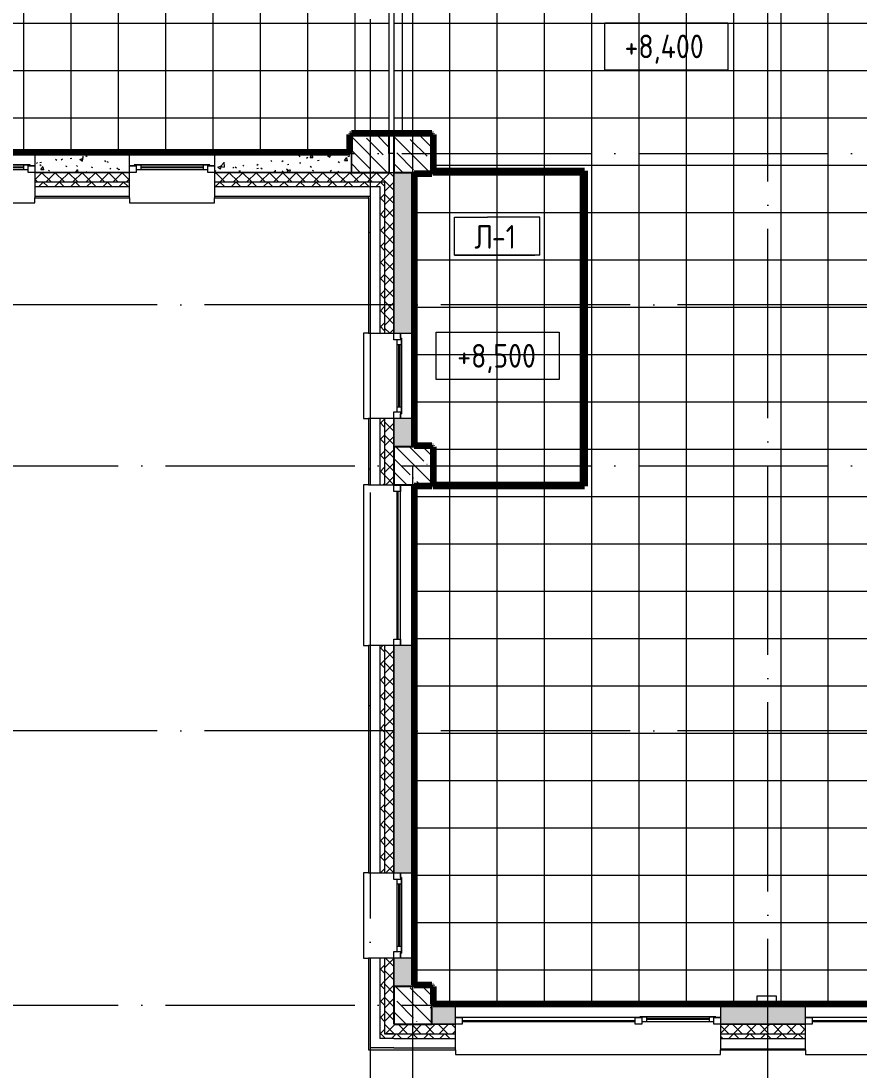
# Model space of a CAD drawing. Header units: millimetres. Extents: x 97 to 215964, y -4577 to 60645.
# Drawn here: x 168707 to 177563, y 9541 to 20625 of the extents above; entities that cross this region are included whole.
import ezdxf

# ---------------------------------------------------------------- set-up
doc = ezdxf.new("R2010")
doc.units = ezdxf.units.MM
doc.linetypes.add('ADSK_Линия сетки', pattern=[2500, 2000, -250, 0, -250])
for name, color, linetype, lineweight in [('A-____-NOTE-TEXT', 131, 'Continuous', 20), ('A-FLOR-____-IDEN', 11, 'Continuous', 20), ('A-FLOR-____-OTLN', 192, 'Continuous', 9), ('A-FLOR-____-PATT', 8, 'Continuous', 9), ('A-GLAZ-____-MCUT', 151, 'Continuous', 9), ('A-GLAZ-____-OTLN', 151, 'Continuous', 9), ('A-WALL-____-MCUT', 113, 'Continuous', 9), ('A-WALL-____-PATT', 111, 'Continuous', 9), ('A-WALL-FNSH-MCUT', 113, 'Continuous', 9), ('G-____-____-DIMS', 111, 'Continuous', 9), ('I-WALL-____-OTLN', 2, 'Continuous', 9), ('S-COLS-____-MCUT', 52, 'Continuous', 9), ('S-COLS-____-OTLN', 52, 'Continuous', 9), ('S-GRID-____-OTLN', 1, 'Continuous', 9)]:
    doc.layers.add(name, color=color, linetype=linetype, lineweight=lineweight)
doc.styles.add('GOST Common', font='GOST_Common.ttf', dxfattribs={"width": 0.9, "height": 250})
pattern_1 = [(135, (0, 0), (-84.85281, -84.85281), []), (225, (0, 0), (84.85281, -84.85281), [])]
pattern_2 = [(45, (0, 0), (-70.71068, 70.71068), []), (135, (0, 0), (-70.71068, -70.71068), [])]
pattern_3 = [(50, (0, 0), (364.3679, -31.8783), [38.1, -419.1]), (355, (0, 0), (-70.4859, 382.1133), [30.48, -335.28]), (100.451, (30.36, -2.66), (293.885, 350.2334), [32.38, -356.18]), (46.184, (0, 101.6), (542.1585, -84.0858), [57.15, -628.65]), (96.636, (45.2, 94.6), (474.805, 494.8554), [48.57, -534.27]), (351.184, (0, 101.6), (474.8102, 494.85), [45.72, -502.92]), (21, (50.8, 76.2), (303.2285, -204.53046), [38.1, -419.1]), (326, (50.8, 76.2), (123.6039, 368.376), [30.48, -335.28]), (71.451, (76.07, 59.16), (426.8341, 163.8427), [32.38, -356.18]), (37.5, (0, 0), (6.17665, 169.11015), [16.764, -314.452, 16.764, -323.596, -336.55]), (37.5, (0, 0), (6.17665, 169.11015), [-671.576, 16.764, -319.786]), (7.5, (0, 0), (133.63888, 200.3615), [16.764, -177.292, 16.764, -306.832, -128.27]), (7.5, (0, 0), (133.63888, 200.3615), [-517.652, 16.764, -111.506]), (327.5, (-113.28, 0), (271.18182, -11.45836), [16.764, -110.236, 16.764, -379.476, -525.78]), (327.5, (-113.28, 0), (271.18182, -11.45836), [-523.24, 16.764, -509.016]), (317.5, (-164.08, 0), (296.2585, 50.85285), [16.764, -148.336, 16.764, -246.38, -373.38]), (317.5, (-164.08, 0), (296.2585, 50.85285), [-428.244, 16.764, -356.616])]

# ---------------------------------------------------------------- blocks, each defined once
blk = doc.blocks.new('Окно_СКБ_1Ст1 - 120_Окно_СКБ_1Ст_1700_ОК19Л-29018910-О_АИ_ПП_8_400_Целиком')
at = {"layer": 'A-GLAZ-____-MCUT', "color": 90}
for p, q in [((-850, -195), (-850, -125)), ((-850, -125), (-780, -125)), ((-780, -195), (-850, -195)), ((-780, -125), (-780, -195)), ((780, -195), (780, -125)), ((780, -125), (850, -125)), ((850, -195), (780, -195)), ((850, -125), (850, -195))]:
    blk.add_line(p, q, dxfattribs=at)
at = {"layer": 'A-GLAZ-____-MCUT', "color": 10, "lineweight": 5}
for p, q in [((780, -155), (-780, -155)), ((780, -165), (-780, -165))]:
    blk.add_line(p, q, dxfattribs=at)
at = {"layer": 'A-GLAZ-____-OTLN', "color": 10, "lineweight": 5}
blk.add_line((-850, -195), (850, -195), dxfattribs=at)
blk = doc.blocks.new('Окно_СКБ_1Ст1 - 120_Окно_СКБ_1Ст_900_ОК6Л-29019246-О_АИ_ПП_8_400_Целиком')
at = {"layer": 'A-GLAZ-____-MCUT', "color": 90}
for p, q in [((-450, -195), (-450, -125)), ((-450, -125), (-380, -125)), ((-380, -195), (-450, -195)), ((-380, -195), (-400, -195)), ((-400, -195), (-400, -205)), ((-400, -205), (400, -205)), ((400, -205), (-400, -205)), ((-380, -125), (-380, -195)), ((380, -155), (-380, -155)), ((-380, -155), (-380, -195)), ((-330, -205), (-330, -155)), ((330, -205), (330, -155)), ((380, -195), (380, -125)), ((380, -125), (450, -125)), ((380, -195), (380, -155)), ((450, -195), (380, -195)), ((400, -195), (380, -195)), ((400, -205), (400, -195)), ((450, -125), (450, -195))]:
    blk.add_line(p, q, dxfattribs=at)
at = {"layer": 'A-GLAZ-____-MCUT', "color": 10, "lineweight": 5}
for p, q in [((-330, -175), (330, -175)), ((330, -185), (-330, -185))]:
    blk.add_line(p, q, dxfattribs=at)
at = {"layer": 'A-GLAZ-____-OTLN', "color": 10, "lineweight": 5}
for p, q in [((-450, -195), (-400, -195)), ((400, -195), (450, -195))]:
    blk.add_line(p, q, dxfattribs=at)
blk = doc.blocks.new('Окно_СКБ_1Ст1 - 120_Окно_СКБ_1Ст_900_ОК3л-29018696-О_АИ_ПП_8_400_Целиком')
at = {"layer": 'A-GLAZ-____-MCUT', "color": 90}
for p, q in [((-450, -195), (-450, -125)), ((-450, -125), (-380, -125)), ((-380, -195), (-450, -195)), ((-380, -195), (-400, -195)), ((-400, -195), (-400, -205)), ((-400, -205), (400, -205)), ((400, -205), (-400, -205)), ((-380, -125), (-380, -195)), ((380, -155), (-380, -155)), ((-380, -155), (-380, -195)), ((-330, -205), (-330, -155)), ((330, -205), (330, -155)), ((380, -195), (380, -125)), ((380, -125), (450, -125)), ((380, -195), (380, -155)), ((450, -195), (380, -195)), ((400, -195), (380, -195)), ((400, -205), (400, -195)), ((450, -125), (450, -195))]:
    blk.add_line(p, q, dxfattribs=at)
at = {"layer": 'A-GLAZ-____-MCUT', "color": 10, "lineweight": 5}
for p, q in [((-330, -175), (330, -175)), ((330, -185), (-330, -185))]:
    blk.add_line(p, q, dxfattribs=at)
at = {"layer": 'A-GLAZ-____-OTLN', "color": 10, "lineweight": 5}
for p, q in [((-450, -195), (-400, -195)), ((400, -195), (450, -195))]:
    blk.add_line(p, q, dxfattribs=at)
blk = doc.blocks.new('Окно_СКБ_1Ст1 - 120_Окно_СКБ_1Ст_900_ОК6Л-29019250-О_АИ_ПП_8_400_Целиком')
at = {"layer": 'A-GLAZ-____-MCUT', "color": 90}
for p, q in [((-450, -195), (-450, -125)), ((-450, -125), (-380, -125)), ((-380, -195), (-450, -195)), ((-380, -195), (-400, -195)), ((-400, -195), (-400, -205)), ((-400, -205), (400, -205)), ((400, -205), (-400, -205)), ((-380, -125), (-380, -195)), ((380, -155), (-380, -155)), ((-380, -155), (-380, -195)), ((-330, -205), (-330, -155)), ((330, -205), (330, -155)), ((380, -195), (380, -125)), ((380, -125), (450, -125)), ((380, -195), (380, -155)), ((450, -195), (380, -195)), ((400, -195), (380, -195)), ((400, -205), (400, -195)), ((450, -125), (450, -195))]:
    blk.add_line(p, q, dxfattribs=at)
at = {"layer": 'A-GLAZ-____-MCUT', "color": 10, "lineweight": 5}
for p, q in [((-330, -175), (330, -175)), ((330, -185), (-330, -185))]:
    blk.add_line(p, q, dxfattribs=at)
at = {"layer": 'A-GLAZ-____-OTLN', "color": 10, "lineweight": 5}
for p, q in [((-450, -195), (-400, -195)), ((400, -195), (450, -195))]:
    blk.add_line(p, q, dxfattribs=at)
blk = doc.blocks.new('WNW_Отлив1 - Отлив_металлический 2-28596055-О_АИ_ПП_8_400_Целиком')
at = {"layer": 'A-GLAZ-____-OTLN', "color": 10, "lineweight": 5}
for p, q in [((450, 320), (-450, 320)), ((-450, 320), (-450, 270)), ((450, 270), (450, 320))]:
    blk.add_line(p, q, dxfattribs=at)
blk = doc.blocks.new('WNW_Отлив1 - Отлив_металлический 2-28595994-О_АИ_ПП_8_400_Целиком')
at = {"layer": 'A-GLAZ-____-OTLN', "color": 10, "lineweight": 5}
for p, q in [((850, 320), (-850, 320)), ((-850, 320), (-850, 270)), ((850, 270), (850, 320))]:
    blk.add_line(p, q, dxfattribs=at)
blk = doc.blocks.new('Окно_СКБ_2Ст1 - Окно_СКБ_2Ст_2800_ОК12Л-29018788-О_АИ_ПП_8_400_Целиком')
at = {"layer": 'A-GLAZ-____-MCUT', "color": 90}
for p, q in [((-1400, -195), (-1400, -125)), ((-1400, -125), (-1330, -125)), ((-1330, -195), (-1400, -195)), ((-1330, -195), (-1350, -195)), ((-1350, -195), (-1350, -205)), ((-1350, -205), (-550, -205)), ((-550, -205), (-1350, -205)), ((-1330, -125), (-1330, -195)), ((-570, -155), (-1330, -155)), ((-1330, -155), (-1330, -195)), ((-1280, -205), (-1280, -155)), ((-620, -205), (-620, -155)), ((-570, -195), (-570, -125)), ((-570, -125), (-500, -125)), ((-570, -195), (-570, -155)), ((-500, -195), (-570, -195)), ((-550, -195), (-570, -195)), ((-550, -205), (-550, -195)), ((-500, -125), (-500, -195)), ((1330, -195), (1330, -125)), ((1330, -125), (1400, -125)), ((1400, -195), (1330, -195)), ((1400, -125), (1400, -195))]:
    blk.add_line(p, q, dxfattribs=at)
at = {"layer": 'A-GLAZ-____-MCUT', "color": 10, "lineweight": 5}
for p, q in [((-1280, -175), (-620, -175)), ((-620, -185), (-1280, -185)), ((1330, -155), (-500, -155)), ((1330, -165), (-500, -165))]:
    blk.add_line(p, q, dxfattribs=at)
at = {"layer": 'A-GLAZ-____-OTLN', "color": 10, "lineweight": 5}
for p, q in [((-1400, -195), (-1350, -195)), ((-550, -195), (1400, -195))]:
    blk.add_line(p, q, dxfattribs=at)
blk = doc.blocks.new('WNW_Отлив1 - Отлив_металлический 2-28596384-О_АИ_ПП_8_400_Целиком')
at = {"layer": 'A-GLAZ-____-OTLN', "color": 10, "lineweight": 5}
for p, q in [((1400, 320), (-1400, 320)), ((-1400, 320), (-1400, 270)), ((1400, 270), (1400, 320))]:
    blk.add_line(p, q, dxfattribs=at)
blk = doc.blocks.new('BSC_Колонна _Прямоугольная - 400x400-V62-О_АИ_ПП_8_400_Целиком')
at = {"layer": 'S-COLS-____-OTLN', "lineweight": 5}
h = blk.add_hatch(dxfattribs=at)
h.set_pattern_fill('FP_72', color=256, style=0, pattern_type=2)
h.set_pattern_definition([(135, (-114049.98, -19225), (-142.56192, -142.56192), []), (135, (-113907.42, -19225), (-142.56192, -142.56192), [252.016, -50.403, 3.353, -47.05])])
h.paths.add_polyline_path([(-200, -200), (200, -200), (200, 200), (-200, 200), (-200, -48)])
at = {"layer": 'S-COLS-____-MCUT', "color": 130, "lineweight": 25}
for p, q in [((200, 200), (-200, 200)), ((-200, 200), (-200, -200)), ((200, -200), (200, 200)), ((-200, -200), (200, -200))]:
    blk.add_line(p, q, dxfattribs=at)
blk = doc.blocks.new('BSC_Колонна _Прямоугольная - 400x400-V69-О_АИ_ПП_8_400_Целиком')
at = {"layer": 'S-COLS-____-OTLN', "lineweight": 5}
h = blk.add_hatch(dxfattribs=at)
h.set_pattern_fill('FP_79', color=256, style=0, pattern_type=2)
h.set_pattern_definition([(135, (-114049.98, -15925), (-142.56192, -142.56192), []), (135, (-113907.42, -15925), (-142.56192, -142.56192), [252.016, -50.403, 3.353, -47.05])])
h.paths.add_polyline_path([(-200, -200), (200, -200), (200, 200), (-200, 200), (-200, -168)])
at = {"layer": 'S-COLS-____-MCUT', "color": 130, "lineweight": 25}
for p, q in [((200, 200), (-200, 200)), ((-200, 200), (-200, -200)), ((200, -200), (200, 200)), ((-200, -200), (200, -200))]:
    blk.add_line(p, q, dxfattribs=at)
blk = doc.blocks.new('BSC_Колонна _Прямоугольная - 400x400-V70-О_АИ_ПП_8_400_Целиком')
at = {"layer": 'S-COLS-____-OTLN', "lineweight": 5}
h = blk.add_hatch(dxfattribs=at)
h.set_pattern_fill('FP_80', color=256, style=0, pattern_type=2)
h.set_pattern_definition([(135, (-114049.98, -10225), (-142.56192, -142.56192), []), (135, (-113907.42, -10225), (-142.56192, -142.56192), [252.016, -50.403, 3.353, -47.05])])
h.paths.add_polyline_path([(200, -200), (200, 200), (-200, 200), (-200, -200), (-116, -200)])
at = {"layer": 'S-COLS-____-MCUT', "color": 130, "lineweight": 25}
for p, q in [((200, 200), (-200, 200)), ((-200, 200), (-200, -200)), ((200, -200), (200, 200)), ((-200, -200), (200, -200))]:
    blk.add_line(p, q, dxfattribs=at)
blk = doc.blocks.new('Окно_СКБ_2Ст1 - Окно_СКБ_2Ст_2800_ОК11Л-29018708-О_АИ_ПП_8_400_Целиком')
at = {"layer": 'A-GLAZ-____-MCUT', "color": 90}
for p, q in [((-1400, -195), (-1400, -125)), ((-1400, -125), (-1330, -125)), ((-1330, -195), (-1400, -195)), ((-1330, -195), (-1350, -195)), ((-1350, -195), (-1350, -205)), ((-1350, -205), (-550, -205)), ((-550, -205), (-1350, -205)), ((-1330, -125), (-1330, -195)), ((-570, -155), (-1330, -155)), ((-1330, -155), (-1330, -195)), ((-1280, -205), (-1280, -155)), ((-620, -205), (-620, -155)), ((-570, -195), (-570, -125)), ((-570, -125), (-500, -125)), ((-570, -195), (-570, -155)), ((-500, -195), (-570, -195)), ((-550, -195), (-570, -195)), ((-550, -205), (-550, -195)), ((-500, -125), (-500, -195)), ((1330, -195), (1330, -125)), ((1330, -125), (1400, -125)), ((1400, -195), (1330, -195)), ((1400, -125), (1400, -195))]:
    blk.add_line(p, q, dxfattribs=at)
at = {"layer": 'A-GLAZ-____-MCUT', "color": 10, "lineweight": 5}
for p, q in [((-1280, -175), (-620, -175)), ((-620, -185), (-1280, -185)), ((1330, -155), (-500, -155)), ((1330, -165), (-500, -165))]:
    blk.add_line(p, q, dxfattribs=at)
at = {"layer": 'A-GLAZ-____-OTLN', "color": 10, "lineweight": 5}
for p, q in [((-1400, -195), (-1350, -195)), ((-550, -195), (1400, -195))]:
    blk.add_line(p, q, dxfattribs=at)
blk = doc.blocks.new('0083_СОШ675_АР_R22_rvt-1-О_АИ_ПП_8_400_Целиком')
at = {"layer": 'A-WALL-____-PATT', "lineweight": 5}
h = blk.add_hatch(dxfattribs=at)
h.set_pattern_fill('FP_69', color=10, style=0, pattern_type=2)
h.set_pattern_definition(pattern_3)
h.paths.add_polyline_path([(113400, 19025), (113400, 19225), (111955, 19225), (111955, 19025), (113305, 19025)])
h.paths.add_polyline_path([(113800, 19025), (113850, 19025), (113850, 19225), (113800, 19225), (113800, 19177)])
h.paths.add_polyline_path([(110161, 19025), (111055, 19025), (111055, 19225), (110055, 19225), (110055, 19025)])
h = blk.add_hatch(dxfattribs=at)
h.set_pattern_fill('FP_16', color=10, style=0, pattern_type=2)
h.set_pattern_definition(pattern_2)
h.paths.add_polyline_path([(113305, 18925), (113750, 18925), (113750, 19021), (113580, 19021), (113580, 19025), (111955, 19025), (111955, 18925), (112676, 18925)])
h.paths.add_polyline_path([(110161, 18925), (111055, 18925), (111055, 19025), (110055, 19025), (110055, 18925)])
h.paths.add_polyline_path([(108903, 18925), (109155, 18925), (109155, 19025), (108255, 19025), (108255, 18925)])
h.paths.add_polyline_path([(105455, 18925), (105455, 19025), (104600, 19025), (104600, 18925), (105130, 18925)])
h = blk.add_hatch(dxfattribs=at)
h.set_pattern_fill('FP_16', color=10, style=0, pattern_type=2)
h.set_pattern_definition(pattern_2)
h.paths.add_polyline_path([(113850, 9925), (113850, 10725), (113750, 10725), (113750, 9925), (113850, 9925)])
h.paths.add_polyline_path([(113850, 11625), (113850, 14025), (113750, 14025), (113750, 11625)])
h.paths.add_polyline_path([(113850, 15725), (113850, 16425), (113750, 16425), (113750, 15725)])
h.paths.add_polyline_path([(113850, 17325), (113850, 19021), (113750, 19021), (113750, 17325)])
h = blk.add_hatch(dxfattribs=at)
h.set_pattern_fill('FP_69', color=10, style=0, pattern_type=2)
h.set_pattern_definition(pattern_3)
h.paths.add_polyline_path([(114050, 10425), (114050, 10725), (113850, 10725), (113850, 10425), (113934, 10425)])
h.paths.add_polyline_path([(113850, 11625), (114050, 11625), (114050, 14025), (113850, 14025), (113850, 11849)])
h.paths.add_polyline_path([(114050, 16125), (114050, 16425), (113850, 16425), (113850, 16125), (113934, 16125)])
h.paths.add_polyline_path([(113934, 17325), (114050, 17325), (114050, 19025), (113850, 19025), (113850, 17325)])
h = blk.add_hatch(dxfattribs=at)
h.set_pattern_fill('FP_9', color=10, style=0, pattern_type=2)
h.set_pattern_definition(pattern_1)
h.paths.add_polyline_path([(113619, 18875), (113700, 18875), (113700, 18925), (111955, 18925), (111955, 18875), (113600, 18875)])
h.paths.add_polyline_path([(111055, 18875), (111055, 18925), (110055, 18925), (110055, 18875), (110161, 18875)])
h.paths.add_polyline_path([(108255, 18875), (109155, 18875), (109155, 18925), (108255, 18925)])
h.paths.add_polyline_path([(105130, 18875), (105455, 18875), (105455, 18925), (104550, 18925), (104550, 18875)])
h = blk.add_hatch(dxfattribs=at)
h.set_pattern_fill('FP_9', color=10, style=0, pattern_type=2)
h.set_pattern_definition(pattern_1)
h.paths.add_polyline_path([(113750, 9875), (113750, 10725), (113700, 10725), (113700, 9875)])
h.paths.add_polyline_path([(113700, 11625), (113750, 11625), (113750, 14025), (113700, 14025), (113700, 11849)])
h.paths.add_polyline_path([(113700, 15725), (113750, 15725), (113750, 16425), (113700, 16425), (113700, 15757)])
h.paths.add_polyline_path([(113750, 17325), (113750, 18925), (113700, 18925), (113700, 17325)])
h = blk.add_hatch(dxfattribs=at)
h.set_pattern_fill('FP_69', color=10, style=0, pattern_type=2)
h.set_pattern_definition(pattern_3)
h.paths.add_polyline_path([(135945, 10025), (136500, 10025), (136500, 10225), (135800, 10225), (135800, 10025)])
h.paths.add_polyline_path([(132300, 10025), (132300, 10225), (132100, 10225), (132100, 10025), (132171, 10025)])
h.paths.add_polyline_path([(133000, 10025), (133000, 10225), (132700, 10225), (132700, 10025), (132800, 10025)])
h.paths.add_polyline_path([(129300, 10025), (129300, 10225), (128400, 10225), (128400, 10025)])
h.paths.add_polyline_path([(125450, 10025), (125600, 10025), (125600, 10225), (125450, 10225)])
h.paths.add_polyline_path([(125050, 10025), (125050, 10225), (124700, 10225), (124700, 10025)])
h.paths.add_polyline_path([(121900, 10025), (121900, 10225), (121400, 10225), (121400, 10025), (121480, 10025)])
h.paths.add_polyline_path([(117707, 10025), (118200, 10025), (118200, 10225), (117300, 10225), (117300, 10025)])
h.paths.add_polyline_path([(114500, 10025), (114500, 10225), (114250, 10225), (114250, 10025)])
h = blk.add_hatch(dxfattribs=at)
h.set_pattern_fill('FP_16', color=10, style=0, pattern_type=2)
h.set_pattern_definition(pattern_2)
h.paths.add_polyline_path([(136500, 9925), (136500, 10025), (135800, 10025), (135800, 9925), (135945, 9925)])
h.paths.add_polyline_path([(113934, 9925), (114500, 9925), (114500, 10025), (113850, 10025), (113850, 9925)])
h = blk.add_hatch(dxfattribs=at)
h.set_pattern_fill('FP_16', color=10, style=0, pattern_type=2)
h.set_pattern_definition(pattern_2)
h.paths.add_polyline_path([(118200, 9925), (118200, 10025), (117300, 10025), (117300, 9925), (117707, 9925)])
h = blk.add_hatch(dxfattribs=at)
h.set_pattern_fill('FP_9', color=10, style=0, pattern_type=2)
h.set_pattern_definition(pattern_1)
h.paths.add_polyline_path([(135800, 9875), (136500, 9875), (136500, 9925), (135800, 9925), (135800, 9895)])
h.paths.add_polyline_path([(114500, 9875), (114500, 9925), (113750, 9925), (113750, 9875), (113850, 9875)])
h = blk.add_hatch(dxfattribs=at)
h.set_pattern_fill('FP_9', color=10, style=0, pattern_type=2)
h.set_pattern_definition(pattern_1)
h.paths.add_polyline_path([(117300, 9875), (118200, 9875), (118200, 9925), (117300, 9925), (117300, 9895)])
at = {"layer": 'S-COLS-____-OTLN', "lineweight": 5}
h = blk.add_hatch(dxfattribs=at)
h.set_pattern_fill('FP_8', color=256, style=0, pattern_type=2)
h.set_pattern_definition([(135, (0, 0), (-142.5612, -142.5612), []), (135, (142.56, 0), (-142.5612, -142.5612), [252.016, -50.403, 3.353, -47.05])])
h.paths.add_polyline_path([(113400, 19025), (113800, 19025), (113800, 19425), (113400, 19425), (113400, 19177)])
at = {"layer": 'A-WALL-____-MCUT', "color": 50, "lineweight": 13}
for p, q in [((111055, 19225), (110055, 19225)), ((110055, 19225), (110055, 19025)), ((111055, 19025), (111055, 19225)), ((113400, 19225), (111955, 19225)), ((111955, 19225), (111955, 19025)), ((113850, 19225), (113800, 19225)), ((111055, 19025), (110055, 19025)), ((110055, 19025), (111055, 19025)), ((113400, 19025), (111955, 19025)), ((111955, 19025), (113400, 19025)), ((113750, 19021), (113700, 19021)), ((113800, 19025), (113850, 19025)), ((113850, 19025), (113850, 19021)), ((113850, 17325), (113850, 19021)), ((113850, 19021), (113850, 17325)), ((114050, 17325), (114050, 19025)), ((110055, 18925), (110055, 18875)), ((110055, 18925), (111055, 18925)), ((110055, 18875), (111055, 18875)), ((111055, 18875), (111055, 18925)), ((111955, 18925), (111955, 18875)), ((111955, 18925), (113580, 18925)), ((111955, 18875), (113580, 18875)), ((113580, 18925), (113700, 18925)), ((113580, 18875), (113600, 18875)), ((113600, 18875), (113700, 18875)), ((113700, 18925), (113750, 18925)), ((113700, 18875), (113700, 17325)), ((113750, 18925), (113750, 17325)), ((113700, 17325), (113750, 17325)), ((113850, 17325), (114050, 17325)), ((113750, 16425), (113700, 16425)), ((113700, 16425), (113700, 15725)), ((113750, 16425), (113750, 15725)), ((113850, 16125), (113850, 16425)), ((114050, 16425), (113850, 16425)), ((113850, 16425), (113850, 16125)), ((114050, 16125), (114050, 16425)), ((113700, 15725), (113750, 15725)), ((113750, 14025), (113700, 14025)), ((113700, 14025), (113700, 11625)), ((113750, 14025), (113750, 11625)), ((113850, 11625), (113850, 14025)), ((114050, 14025), (113850, 14025)), ((113850, 14025), (113850, 11625)), ((114050, 11625), (114050, 14025)), ((113700, 11625), (113750, 11625)), ((113850, 11625), (114050, 11625)), ((113750, 10725), (113700, 10725)), ((113700, 10725), (113700, 9875)), ((113750, 10725), (113750, 9925)), ((113850, 10425), (113850, 10725)), ((114050, 10725), (113850, 10725)), ((113850, 10725), (113850, 10425)), ((114050, 10425), (114050, 10725)), ((114500, 10225), (114250, 10225)), ((114500, 10025), (114500, 10225)), ((118200, 10225), (117300, 10225)), ((117300, 10225), (117300, 10025)), ((118200, 10025), (118200, 10225)), ((114500, 10025), (114250, 10025)), ((114250, 10025), (114500, 10025)), ((117300, 10025), (118200, 10025)), ((113750, 9875), (113700, 9875)), ((113750, 9925), (113850, 9925)), ((113850, 9925), (113750, 9925)), ((113850, 9875), (113750, 9875)), ((113850, 9925), (114500, 9925)), ((113850, 9875), (114500, 9875)), ((114500, 9875), (114500, 9925))]:
    blk.add_line(p, q, dxfattribs=at)
at = {"layer": 'A-WALL-____-MCUT', "color": 10, "lineweight": 5}
for p, q in [((113400, 19025), (113400, 19225)), ((113800, 19225), (113800, 19025)), ((110055, 18775), (111055, 18775)), ((111955, 18775), (113580, 18775)), ((113580, 18755), (113580, 18775)), ((113580, 18775), (113600, 18775)), ((113600, 18775), (113600, 17325)), ((113600, 16425), (113600, 15725)), ((113600, 14025), (113600, 11625)), ((113600, 10725), (113600, 9775)), ((117300, 9925), (118200, 9925)), ((117300, 9875), (118200, 9875)), ((113700, 9775), (113600, 9775)), ((113850, 9775), (113700, 9775)), ((113850, 9775), (114500, 9775)), ((117300, 9765), (118200, 9765))]:
    blk.add_line(p, q, dxfattribs=at)
at = {"layer": 'A-WALL-____-MCUT', "color": 90}
for p, q in [((110055, 19025), (110055, 18925)), ((111055, 18925), (111055, 19025)), ((111955, 19025), (111955, 18925)), ((113580, 19025), (113400, 19025)), ((113580, 19021), (113580, 19025)), ((113700, 19021), (113600, 19021)), ((113850, 19021), (113750, 19021)), ((110055, 18875), (110055, 18775)), ((111055, 18775), (111055, 18875)), ((111955, 18875), (111955, 18775)), ((113600, 17325), (113700, 17325)), ((113750, 17325), (113850, 17325)), ((113700, 16425), (113600, 16425)), ((113850, 16425), (113750, 16425)), ((113600, 15725), (113700, 15725)), ((113750, 15725), (113850, 15725)), ((113700, 14025), (113600, 14025)), ((113850, 14025), (113750, 14025)), ((113600, 11625), (113700, 11625)), ((113750, 11625), (113850, 11625)), ((113700, 10725), (113600, 10725)), ((113850, 10725), (113750, 10725)), ((114500, 9925), (114500, 10025)), ((118200, 10025), (117300, 10025)), ((117300, 10025), (117300, 9925)), ((118200, 9925), (118200, 10025)), ((114500, 9775), (114500, 9875)), ((117300, 9925), (117300, 9875)), ((117300, 9875), (117300, 9765)), ((118200, 9875), (118200, 9925)), ((118200, 9765), (118200, 9875))]:
    blk.add_line(p, q, dxfattribs=at)
at = {"layer": 'A-WALL-FNSH-MCUT', "color": 90}
for p, q in [((113600, 19021), (113580, 19021)), ((110055, 18775), (110055, 18755)), ((110055, 18755), (111055, 18755)), ((111055, 18755), (111055, 18775)), ((111955, 18775), (111955, 18755)), ((111955, 18755), (113580, 18755)), ((113580, 18755), (113580, 17325)), ((113580, 17325), (113600, 17325)), ((113600, 16425), (113580, 16425)), ((113580, 16425), (113580, 15725)), ((113580, 15725), (113600, 15725)), ((113600, 14025), (113580, 14025)), ((113580, 14025), (113580, 11625)), ((113580, 11625), (113600, 11625)), ((113600, 10725), (113580, 10725)), ((113580, 10725), (113580, 9755)), ((113580, 9755), (113600, 9755)), ((113600, 9755), (113700, 9755)), ((113700, 9755), (113750, 9755)), ((113750, 9755), (113850, 9755)), ((113850, 9755), (114500, 9755)), ((114500, 9755), (114500, 9775)), ((117300, 9765), (117300, 9755)), ((117300, 9755), (118200, 9755)), ((118200, 9755), (118200, 9765))]:
    blk.add_line(p, q, dxfattribs=at)
at = {"layer": 'I-WALL-____-OTLN', "color": 90}
for p, q in [((109155, 19225), (110055, 19225)), ((111055, 19225), (111955, 19225)), ((114050, 17325), (114050, 16425)), ((114050, 15725), (114050, 14025)), ((114050, 11625), (114050, 10725)), ((114500, 10225), (117300, 10225)), ((118200, 10225), (121000, 10225))]:
    blk.add_line(p, q, dxfattribs=at)
at = {"layer": 'S-COLS-____-MCUT', "color": 130, "lineweight": 25}
for p, q in [((113800, 19425), (113400, 19425)), ((113400, 19425), (113400, 19225)), ((113800, 19225), (113800, 19425)), ((113400, 19025), (113800, 19025))]:
    blk.add_line(p, q, dxfattribs=at)
at = {"layer": 'S-COLS-____-OTLN', "color": 90}
for p, q in [((113400, 19225), (113400, 19025)), ((113800, 19025), (113800, 19225))]:
    blk.add_line(p, q, dxfattribs=at)
at = {"layer": 'A-GLAZ-____-OTLN', "color": 90, "lineweight": 9}
for name, p, rotation in [('Окно_СКБ_1Ст1 - 120_Окно_СКБ_1Ст_900_ОК3л-29018696-О_АИ_ПП_8_400_Целиком', (109605, 18900), 180), ('Окно_СКБ_1Ст1 - 120_Окно_СКБ_1Ст_900_ОК6Л-29019246-О_АИ_ПП_8_400_Целиком', (111505, 18900), 180), ('WNW_Отлив1 - Отлив_металлический 2-28596055-О_АИ_ПП_8_400_Целиком', (109605, 19025), 180), ('WNW_Отлив1 - Отлив_металлический 2-28596055-О_АИ_ПП_8_400_Целиком', (111505, 19025), 180), ('WNW_Отлив1 - Отлив_металлический 2-28596055-О_АИ_ПП_8_400_Целиком', (113850, 16875), 89.9999999999999), ('Окно_СКБ_1Ст1 - 120_Окно_СКБ_1Ст_900_ОК6Л-29019250-О_АИ_ПП_8_400_Целиком', (113725, 16875), 89.9999999999999), ('WNW_Отлив1 - Отлив_металлический 2-28595994-О_АИ_ПП_8_400_Целиком', (113850, 14875), 89.9999999999999), ('Окно_СКБ_1Ст1 - 120_Окно_СКБ_1Ст_1700_ОК19Л-29018910-О_АИ_ПП_8_400_Целиком', (113725, 14875), 89.9999999999999), ('WNW_Отлив1 - Отлив_металлический 2-28596055-О_АИ_ПП_8_400_Целиком', (113850, 11175), 89.9999999999999), ('Окно_СКБ_1Ст1 - 120_Окно_СКБ_1Ст_900_ОК6Л-29019250-О_АИ_ПП_8_400_Целиком', (113725, 11175), 89.9999999999999), ('Окно_СКБ_2Ст1 - Окно_СКБ_2Ст_2800_ОК11Л-29018708-О_АИ_ПП_8_400_Целиком', (115900, 9900), 180), ('Окно_СКБ_2Ст1 - Окно_СКБ_2Ст_2800_ОК12Л-29018788-О_АИ_ПП_8_400_Целиком', (119600, 9900), 180), ('WNW_Отлив1 - Отлив_металлический 2-28596384-О_АИ_ПП_8_400_Целиком', (115900, 10025), 180), ('WNW_Отлив1 - Отлив_металлический 2-28596384-О_АИ_ПП_8_400_Целиком', (119600, 10025), 180)]:
    blk.add_blockref(name, p, dxfattribs=dict(at, rotation=rotation))
at = {"layer": 'S-COLS-____-OTLN', "color": 90, "lineweight": 9}
for name, p in [('BSC_Колонна _Прямоугольная - 400x400-V62-О_АИ_ПП_8_400_Целиком', (114050, 19225)), ('BSC_Колонна _Прямоугольная - 400x400-V69-О_АИ_ПП_8_400_Целиком', (114050, 15925)), ('BSC_Колонна _Прямоугольная - 400x400-V70-О_АИ_ПП_8_400_Целиком', (114050, 10225))]:
    blk.add_blockref(name, p, dxfattribs=at)
blk = doc.blocks.new('ADSK_Марка_Перекрытие - Типоразмер_ADSK_Марка-158127-О_АИ_ПП_8_400_Целиком')
at = {"layer": 'A-FLOR-____-IDEN'}
for p, q in [((-4.5, 4), (-1, 4)), ((-4.5, 0), (-4.5, 4)), ((4.5, 4), (-1, 4)), ((4.5, 0), (4.5, 4)), ((4.5, 0), (-4.5, 0)), ((-4.5, 0), (4, 0))]:
    blk.add_line(p, q, dxfattribs=at)
blk = doc.blocks.new('Высотные отметки - Рамка-12095-О_АИ_ПП_8_400_Целиком')
at = {"layer": 'A-____-NOTE-TEXT'}
for p, q in [((-6.5, 0), (-6.5, 5)), ((-6.5, 5), (6.5, 5)), ((6.5, 5), (6.5, 0)), ((6.5, 0), (-6.5, 0))]:
    blk.add_line(p, q, dxfattribs=at)

msp = doc.modelspace()

# ---------------------------------------------------------------- hatches: boundary and pattern name
at = {"layer": 'A-FLOR-____-PATT'}
h = msp.add_hatch(dxfattribs=at)
h.set_pattern_fill('FP_187', color=256, style=0, pattern_type=2)
h.set_pattern_definition([(270, (170737.87, 23100), (500, 3e-14), []), (0, (170737.87, 23100), (0, 500), [])])
h.paths.add_polyline_path([(173062.865903, 10240), (176487.843981, 10240), (176487.843981, 10325), (176687.843981, 10325), (176687.843981, 10240), (177977.865903, 10240), (177977.865903, 28110.000398), (177742.887824, 28110.000398), (177742.887824, 28104.774763), (177002.887824, 28104.774763), (177002.887824, 28110.000398), (175813.550255, 28110.000398), (175813.550255, 27604.999414), (175808.550255, 27604.999414), (175808.550255, 27594.999414), (175798.550255, 27594.999414), (175798.550255, 27589.999414), (173062.88841, 27589.271263), (173062.88841, 26634.999414), (173057.88841, 26634.999414), (173057.88841, 26624.999414), (173047.88841, 26624.999414), (173046.993146, 26578), (172976.88841, 26578), (172976.38841, 26573), (172955.88841, 26573), (172955.88841, 26619.999414), (172927.88841, 26619.999414), (172927.88841, 26624.999414), (172917.88841, 26624.999414), (172917.88841, 26634.999414), (172912.88841, 26634.999414), (172912.88841, 27589.999414), (172647.843981, 27589.999414), (172647.865903, 22840), (173047.865903, 22840), (173047.865903, 22835), (173057.865903, 22835), (173057.865903, 22825), (173062.865903, 22825), (173062.865903, 22424.999414), (173057.865903, 22424.084638), (173057.865903, 22414.999414), (173047.865903, 22414.999414), (173047.843981, 22409.999414), (172647.843981, 22409.999414), (172647.865903, 19439.999414), (173047.865903, 19439.999414), (173047.865903, 19434.999414), (173057.865903, 19434.999414), (173057.865903, 19424.999414), (173062.865903, 19424.999414), (173062.865903, 19039.999414), (174662.866489, 19039.999414), (174662.866489, 15710), (173062.865903, 15710), (173062.865903, 15724.999414), (173057.865903, 15724.999414), (173057.865903, 15714.999414), (173047.865903, 15714.999414), (173047.865903, 15709.999414), (172862.865903, 15709.999414), (172862.865903, 10439.999414), (173047.865903, 10439.999414), (173047.865903, 10434.999414), (173057.865903, 10434.999414), (173057.865903, 10424.999414), (173062.865903, 10424.562733), (173062.865903, 10383.707685)])
h.paths.add_polyline_path([(170752.887824, 19240), (172182.887824, 19240), (172182.887824, 19424.999414), (172187.887824, 19425), (172187.887824, 19434.999414), (172197.887824, 19434.999414), (172197.887824, 19439.999414), (172597.865903, 19439.999414), (172597.865903, 22110), (171797.887824, 22110), (171797.887824, 22115), (171787.887824, 22115), (171787.887824, 22125), (171782.887824, 22125), (171782.887824, 22825), (171787.887824, 22825), (171787.887824, 22835), (171797.887824, 22835), (171797.887824, 22840), (172597.865903, 22840), (172597.865903, 27589.999414), (171777.888117, 27589.999414), (171777.888117, 27594.999414), (171767.888117, 27594.999414), (171767.888117, 27604.999414), (171762.888117, 27605.197652), (171762.888117, 28245), (171767.888117, 28245.354551), (171767.888117, 28255), (171777.888117, 28255), (171777.888117, 28260), (172182.887824, 28260), (172182.887824, 29145.04675), (172397.865903, 29145.04675), (172397.865903, 30245.04675), (172182.887824, 30245.04675), (172182.887824, 31979.999414), (171797.887824, 31979.999414), (171797.887824, 31984.999414), (171787.887824, 31984.999414), (171787.887824, 31994.999414), (171782.887824, 31995.625082), (171782.887824, 32425), (171787.887824, 32425), (171787.887824, 32435), (171797.887824, 32435), (171798.313666, 32440), (172182.887824, 32440), (172182.887824, 35760), (171897.88841, 35760), (171897.866489, 35974.999936), (169797.88841, 35975), (169797.88841, 35760), (163912.887824, 35760), (163912.887824, 35575), (163907.887824, 35575), (163907.887824, 35565), (163897.887824, 35565), (163897.887824, 35560), (163712.88841, 35560), (163712.88841, 34914.967838), (163497.866489, 34914.967838), (163497.88841, 33274.967838), (163712.88841, 33274.967838), (163712.88841, 32740), (163897.887824, 32740), (163897.887824, 32735), (163907.887824, 32735), (163907.887824, 32725), (163912.887824, 32725), (163912.887824, 32325), (163907.887824, 32324.581362), (163907.887824, 32315), (163897.887824, 32315), (163897.076431, 32310), (163712.887824, 32310), (163712.887824, 28540), (163897.887824, 28540), (163897.887824, 28535), (163907.887824, 28535), (163907.887824, 28525), (163912.887824, 28524.466226), (163912.887824, 28125), (163907.887824, 28125), (163907.887824, 28115), (163897.887824, 28115), (163897.887824, 28110), (163712.88841, 28110), (163712.88841, 27310.030419), (164317.88841, 27310.030419), (164317.88841, 27305.030419), (164327.88841, 27305.030419), (164327.88841, 27295.030419), (164332.88841, 27295.030419), (164332.88841, 26105.059667), (164327.88841, 26105.059667), (164327.88841, 26095.059667), (164317.88841, 26095.059667), (164317.88841, 26090.059667), (163712.887824, 26090.059667), (163712.887824, 23125), (163798.41992, 23125), (163798.41992, 22840), (163897.887824, 22840), (163897.887824, 22835), (163907.887824, 22835), (163907.887824, 22825), (163912.887824, 22825), (163912.887824, 22425), (163907.887824, 22425), (163907.887824, 22415), (163897.887824, 22415), (163897.320448, 22410), (163712.88841, 22410), (163712.88841, 19675), (163797.865903, 19675), (163797.865903, 19440), (163897.887824, 19440), (163897.88841, 19435), (163907.88841, 19435), (163907.88841, 19425), (163912.88841, 19425), (163912.88841, 19325.000586), (164147.866489, 19325.000586), (164147.866489, 19240), (167488.354755, 19240), (167488.354755, 19325.000586), (167688.354755, 19325.000586), (167688.354755, 19240), (169852.887824, 19240)])
h.paths.add_polyline_path([(173043.38841, 24133), (172955.88841, 24133), (172955.88841, 24195), (172976.88841, 24195), (172976.88841, 24190), (173047.88841, 24190), (173047.88841, 24133)])
h.paths.add_polyline_path([(172976.38841, 24202), (172960.38841, 24202), (172960.38841, 24213), (173043.38841, 24213), (173043.38841, 24202), (172976.88841, 24202)])
h.paths.add_polyline_path([(173043.38841, 24220), (172960.38841, 24220), (172960.38841, 24720), (173043.38841, 24720)])
h.paths.add_polyline_path([(172960.38841, 25329), (172955.88841, 25329), (172955.88841, 25419), (173047.88841, 25419), (173047.88841, 25359), (173044.959478, 25351.928932), (173037.88841, 25349), (173021.349949, 25349), (173021.349949, 25369), (173008.88841, 25369), (173008.88841, 25349), (172960.38841, 25349)])
h.paths.add_polyline_path([(173043.38841, 26048), (172960.38841, 26048), (172960.38841, 26548), (173043.38841, 26548), (173043.38841, 26202.999414)])
h.paths.add_polyline_path([(172976.38841, 26555), (172960.38841, 26555), (172960.38841, 26566), (173043.38841, 26566), (173043.38841, 26555), (172976.88841, 26555)])
h = msp.add_hatch(dxfattribs=at)
h.set_pattern_fill('FP_228', color=256, style=0, pattern_type=2)
h.set_pattern_definition([(270, (171237.87, 23100), (500, 3e-14), []), (0, (171237.87, 23100), (0, 500), [])])
h.paths.add_polyline_path([(190969.321629, 10235), (191087.865903, 10235), (191087.865903, 16445.343589), (189158.059887, 16445.343589), (189158.059887, 10235), (190897.888996, 10235)])
h.paths.add_polyline_path([(173057.865903, 15725), (174647.866489, 15725), (174647.866489, 19024.999414), (173057.865903, 19024.999414), (173057.865903, 19014.999414), (172857.865903, 19014.999414), (172857.865903, 16134.999414), (173057.865903, 16134.999414), (173057.865903, 15757.377341)])
at = {"layer": 'A-WALL-____-PATT'}
for points in [[(173047.865903, 19424.999414), (173047.865903, 19434.999414), (172187.887824, 19434.999414), (172187.887824, 19424.999414), (172731.80358, 19424.999414)], [(172197.887824, 19225), (172197.887824, 19424.999414), (172187.887824, 19424.999414), (172187.887824, 19225)], [(173047.865903, 19024.999414), (173057.865903, 19024.999414), (173057.865903, 19434.999414), (173047.865903, 19434.999414), (173047.865903, 19424.999414)], [(173047.865903, 19014.999414), (173057.865903, 19014.999414), (173057.865903, 19024.999414), (172857.865903, 19024.999414), (172857.865903, 19014.999414)], [(173047.865903, 16124.999414), (173047.865903, 16134.999414), (172847.865903, 16134.999414), (172847.865903, 16124.999414)], [(173047.865903, 15724.999414), (173057.865903, 15724.999414), (173057.865903, 16134.999414), (173047.865903, 16134.999414), (173047.865903, 15757.377341)], [(173047.865903, 15714.999414), (173057.865903, 15714.999414), (173057.865903, 15724.999414), (172857.865903, 15724.999414), (172857.865903, 15714.999414)], [(173047.865903, 10424.999414), (173047.865903, 10434.999414), (172847.865903, 10434.999414), (172847.865903, 10424.999414)], [(173047.865903, 10235), (173057.865903, 10235), (173057.865903, 10434.999414), (173047.865903, 10434.999414), (173047.865903, 10383.707685)]]:
    msp.add_hatch(color=7, dxfattribs=at).paths.add_polyline_path(points)
h = msp.add_hatch(color=7, dxfattribs=at)
h.paths.add_polyline_path([(172102.923647, 19225), (172187.887824, 19225), (172187.887824, 19235), (170752.887824, 19235), (170752.887824, 19225), (171474.043715, 19225)])
h.paths.add_polyline_path([(169852.887824, 19225), (169852.887824, 19235), (168852.887824, 19235), (168852.887824, 19225), (168958.523984, 19225)])
h.paths.add_polyline_path([(167700.764118, 19225), (167952.887824, 19225), (167952.887824, 19235), (167052.887824, 19235), (167052.887824, 19225)])
h.paths.add_polyline_path([(164252.887824, 19225), (164252.887824, 19235), (163897.88841, 19235), (163897.88841, 19225), (163927.484522, 19225)])
h = msp.add_hatch(color=7, dxfattribs=at)
h.paths.add_polyline_path([(172857.865903, 16134.999414), (172857.865903, 16425), (172847.865903, 16425), (172847.865903, 16134.999414)])
h.paths.add_polyline_path([(172857.865903, 17325), (172857.865903, 19024.999414), (172847.865903, 19024.999414), (172847.865903, 17325)])
h = msp.add_hatch(color=7, dxfattribs=at)
h.paths.add_polyline_path([(172847.865903, 10434.999414), (172857.865903, 10434.999414), (172857.865903, 10724.999414), (172847.865903, 10724.999414)])
h.paths.add_polyline_path([(172847.865903, 11624.999414), (172857.865903, 11624.999414), (172857.865903, 14025), (172847.865903, 14025), (172847.865903, 11849.253955)])
h = msp.add_hatch(color=7, dxfattribs=at)
h.paths.add_polyline_path([(176997.882784, 10225), (176997.882784, 10235), (176097.888996, 10235), (176097.888996, 10225), (176505.083177, 10225)])
h.paths.add_polyline_path([(173047.865903, 10225), (173297.888996, 10225), (173297.888996, 10235), (173047.865903, 10235)])

# ---------------------------------------------------------------- linework, layer by layer
at = {"layer": 'A-FLOR-____-OTLN'}
for p, q in [((172647.843981, 22409.999414), (172647.843981, 19439.999414)), ((172597.865903, 19439.999414), (172597.865903, 22110)), ((173057.865903, 15725), (173062.865903, 15725)), ((176487.843981, 10240), (176487.843981, 10325)), ((176487.843981, 10325), (176687.843981, 10325)), ((176687.843981, 10325), (176687.843981, 10240))]:
    msp.add_line(p, q, dxfattribs=at)
at = {"layer": 'A-WALL-____-MCUT', "color": 7}
for p, q in [((173057.865903, 19434.999414), (172187.887824, 19434.999414)), ((172187.887824, 19434.999414), (172187.887824, 19235)), ((172197.887824, 19424.999414), (172647.865903, 19424.999414)), ((172197.887824, 19225), (172197.887824, 19424.999414)), ((173057.865903, 19014.999414), (173057.865903, 19434.999414)), ((169852.887824, 19235), (168852.887824, 19235)), ((168852.887824, 19235), (168852.887824, 19225)), ((168852.887824, 19225), (169852.887824, 19225)), ((169852.887824, 19225), (169852.887824, 19235)), ((172187.887824, 19235), (170752.887824, 19235)), ((170752.887824, 19235), (170752.887824, 19225)), ((170752.887824, 19225), (172197.887824, 19225)), ((172847.865903, 19024.999414), (172847.865903, 17325)), ((172857.865903, 17325), (172857.865903, 19014.999414)), ((172857.865903, 19014.999414), (173057.865903, 19014.999414)), ((172847.865903, 17325), (172857.865903, 17325)), ((172857.865903, 16425), (172847.865903, 16425)), ((172847.865903, 16425), (172847.865903, 16124.999414)), ((172857.865903, 16134.999414), (172857.865903, 16425)), ((173057.865903, 16134.999414), (172857.865903, 16134.999414)), ((173057.865903, 15714.999414), (173057.865903, 16134.999414)), ((172857.865903, 15724.999414), (172857.865903, 15714.999414)), ((172857.865903, 15714.999414), (173057.865903, 15714.999414)), ((172857.865903, 14025), (172847.865903, 14025)), ((172847.865903, 14025), (172847.865903, 11624.999414)), ((172857.865903, 11624.999414), (172857.865903, 14025)), ((172847.865903, 11624.999414), (172857.865903, 11624.999414)), ((172857.865903, 10724.999414), (172847.865903, 10724.999414)), ((172847.865903, 10724.999414), (172847.865903, 10424.999414)), ((172857.865903, 10434.999414), (172857.865903, 10724.999414)), ((173057.865903, 10434.999414), (172857.865903, 10434.999414)), ((173057.865903, 10235), (173057.865903, 10434.999414)), ((173047.865903, 10225), (173297.888996, 10225)), ((173297.888996, 10235), (173057.865903, 10235)), ((173297.888996, 10225), (173297.888996, 10235)), ((176997.882784, 10235), (176097.888996, 10235)), ((176097.888996, 10235), (176097.888996, 10225)), ((176097.888996, 10225), (176997.882784, 10225)), ((176997.882784, 10225), (176997.882784, 10235))]:
    msp.add_line(p, q, dxfattribs=at)
at = {"layer": 'G-____-____-DIMS', "lineweight": 20}
msp.add_line((173774.230046, 16835.631418), (173745.214294, 16835.631418), dxfattribs=at)
at = {"layer": 'I-WALL-____-OTLN', "color": 5, "lineweight": 90}
for p, q in [((172182.887824, 19240), (172182.887824, 19424.999414)), ((172187.887824, 19424.999414), (172182.887824, 19424.999414)), ((172197.887824, 19439.999414), (173047.865903, 19439.999414)), ((172197.887824, 19439.999414), (172197.887824, 19434.999414)), ((173047.865903, 19434.999414), (173047.865903, 19439.999414)), ((173062.865903, 19424.999414), (173057.865903, 19424.999414)), ((173062.865903, 19424.999414), (173062.865903, 19039.999414)), ((163912.88841, 19240), (172182.887824, 19240)), ((172862.865903, 19009.999414), (172862.865903, 16139.999414)), ((173047.865903, 19009.999414), (172862.865903, 19009.999414)), ((173047.865903, 19009.999414), (173047.865903, 19014.999414)), ((174647.866489, 19024.999414), (173057.865903, 19024.999414)), ((173062.865903, 19039.999414), (174662.866489, 19039.999414)), ((174647.866489, 15725), (174647.866489, 19024.999414)), ((174662.866489, 19039.999414), (174662.866489, 15710)), ((172862.865903, 16139.999414), (173047.865903, 16139.999414)), ((173047.865903, 16134.999414), (173047.865903, 16139.999414)), ((173062.865903, 16124.999414), (173057.865903, 16124.999414)), ((173062.865903, 16124.999414), (173062.865903, 15710)), ((172862.865903, 15709.999414), (172862.865903, 10439.999414)), ((173047.865903, 15709.999414), (172862.865903, 15709.999414)), ((173047.865903, 15709.999414), (173047.865903, 15714.999414)), ((173057.865903, 15724.999414), (173062.865903, 15724.999414)), ((173062.865903, 15725), (174647.866489, 15725)), ((174662.866489, 15710), (173062.865903, 15710)), ((172862.865903, 10439.999414), (173047.865903, 10439.999414)), ((173047.865903, 10434.999414), (173047.865903, 10439.999414)), ((173062.865903, 10424.999414), (173057.865903, 10424.999414)), ((173062.865903, 10424.999414), (173062.865903, 10240)), ((173062.865903, 10240), (179782.865903, 10240))]:
    msp.add_line(p, q, dxfattribs=at)
at = {"layer": 'I-WALL-____-OTLN'}
for p, q in [((167952.887824, 19235), (168852.887824, 19235)), ((168852.887824, 19225), (167952.887824, 19225)), ((169852.887824, 19235), (170752.887824, 19235)), ((170752.887824, 19225), (169852.887824, 19225)), ((172847.865903, 16425), (172847.865903, 17325)), ((172857.865903, 17325), (172857.865903, 16425)), ((172847.865903, 14025), (172847.865903, 15724.999414)), ((172857.865903, 15714.999414), (172857.865903, 14025)), ((172847.865903, 10724.999414), (172847.865903, 11624.999414)), ((172857.865903, 11624.999414), (172857.865903, 10724.999414)), ((173297.888996, 10235), (176097.888996, 10235)), ((176097.888996, 10225), (173297.888996, 10225)), ((176997.882784, 10235), (179787.865903, 10235)), ((179797.865903, 10225), (176997.887824, 10225))]:
    msp.add_line(p, q, dxfattribs=at)
at = {"layer": 'S-GRID-____-OTLN', "linetype": 'ADSK_Линия сетки'}
for p, q in [((172397.88841, 60644.999414), (172397.88841, -2302.657751)), ((172847.88841, -3572.657751), (172847.88841, 60644.999414)), ((176597.88841, -3572.657751), (176597.88841, 60644.999414)), ((55228.336609, 19225.000586), (215146.441901, 19225.000586)), ((215146.441901, 17625.060253), (158117.887824, 17625.060253)), ((55228.336609, 15925.000586), (215146.441901, 15925.000586)), ((215146.441901, 13125.11992), (158117.887824, 13125.11992)), ((55228.336609, 10225.000586), (215146.441901, 10225.000586))]:
    msp.add_line(p, q, dxfattribs=at)

# ---------------------------------------------------------------- block references
at = {"color": 250, "lineweight": 5}
msp.add_blockref('0083_СОШ675_АР_R22_rvt-1-О_АИ_ПП_8_400_Целиком', (58797.887824, 0), dxfattribs=at)
at = {"layer": 'A-____-NOTE-TEXT', "xscale": 99.99999999999993, "yscale": 99.99999999999993, "zscale": 99.99999999999993}
msp.add_blockref('Высотные отметки - Рамка-12095-О_АИ_ПП_8_400_Целиком', (175524.847069, 20104.739451), dxfattribs=at)
at = {"layer": 'A-FLOR-____-IDEN', "xscale": 99.99999999999993, "yscale": 99.99999999999993, "zscale": 99.99999999999993}
msp.add_blockref('ADSK_Марка_Перекрытие - Типоразмер_ADSK_Марка-158127-О_АИ_ПП_8_400_Целиком', (173737.866196, 18151.45227), dxfattribs=at)
at = {"layer": 'G-____-____-DIMS', "lineweight": 20, "xscale": 99.99999999999993, "yscale": 99.99999999999993, "zscale": 99.99999999999993}
msp.add_blockref('Высотные отметки - Рамка-12095-О_АИ_ПП_8_400_Целиком', (173745.214294, 16835.631418), dxfattribs=at)

# ---------------------------------------------------------------- texts
at = {"layer": 'A-FLOR-____-IDEN', "lineweight": 9, "char_height": 250, "attachment_point": 1, "style": 'GOST Common'}
for s, insert, width in [('\\fGOST Common|b0|i0|c204|p34|;\\W.9;Л', (173498.18535, 18469.289844), 223.6708125), ('-1', (173682.732225, 18469.289844), 331.898625)]:
    msp.add_mtext(s, dxfattribs=dict(at, insert=insert, width=width))
at = {"layer": 'G-____-____-DIMS', "lineweight": 20, "char_height": 250, "attachment_point": 1, "line_spacing_factor": 1.022761, "style": 'GOST Common'}
for s, insert, width in [('+8,400', (175084.856968, 20481.446527), 1055.9762435), ('+8,500', (173316.538224, 17212.338494), 1028.82256867)]:
    msp.add_mtext(s, dxfattribs=dict(at, insert=insert, width=width))

doc.saveas('drawing.dxf')
